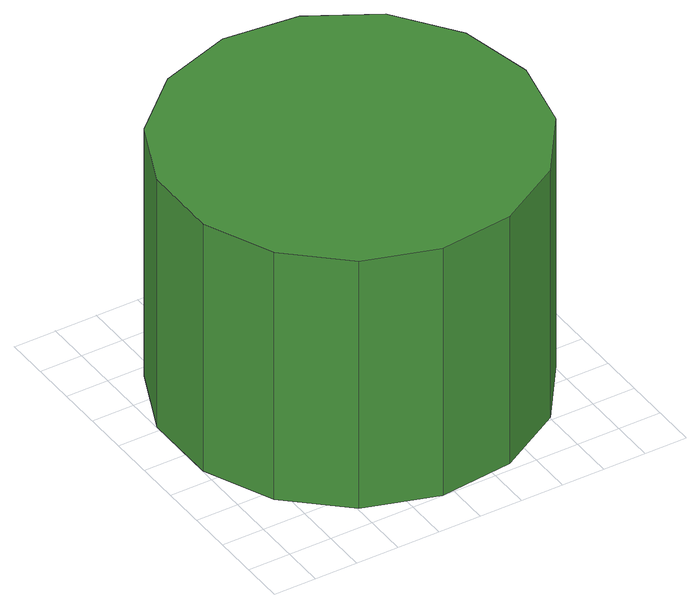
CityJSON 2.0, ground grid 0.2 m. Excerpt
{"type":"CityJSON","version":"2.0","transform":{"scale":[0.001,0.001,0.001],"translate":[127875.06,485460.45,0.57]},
"CityObjects":{
"tree1":{"type":"SolitaryVegetationObject","attributes":{"function":"something"},"geometry":[{"type":"MultiSurface","lod":"1","boundaries":[[[0,1,2,3,4,5,6,7,8,9,10,11,12,13,14]],[[15,16,17,18,19,20,21,22,23,24,25,26,27,28,29]],[[0,29,28,1]],[[1,28,27,2]],[[2,27,26,3]],[[3,26,25,4]],[[4,25,24,5]],[[5,24,23,6]],[[6,23,22,7]],[[7,22,21,8]],[[8,21,20,9]],[[9,20,19,10]],[[10,19,18,11]],[[11,18,17,12]],[[12,17,16,13]],[[13,16,15,14]],[[14,15,29,0]]]}]}
},
"vertices":[
[1684,848,1278],[1611,1194,1278],[1403,1480,1278],[1096,1657,1278],[745,1694,1278],[408,1584,1278],[145,1348,1278],[2,1024,1278],[2,671,1278],[145,348,1278],[408,111,1278],[745,2,1278],[1096,39,1278],[1403,215,1278],[1611,502,1278],[1611,502,8],[1403,215,8],[1096,39,8],[745,2,8],[408,111,8],[145,348,8],[2,671,8],[2,1024,8],[145,1348,8],[408,1584,8],[745,1694,8],[1096,1657,8],[1403,1480,8],[1611,1194,8],[1684,848,8]
]}
